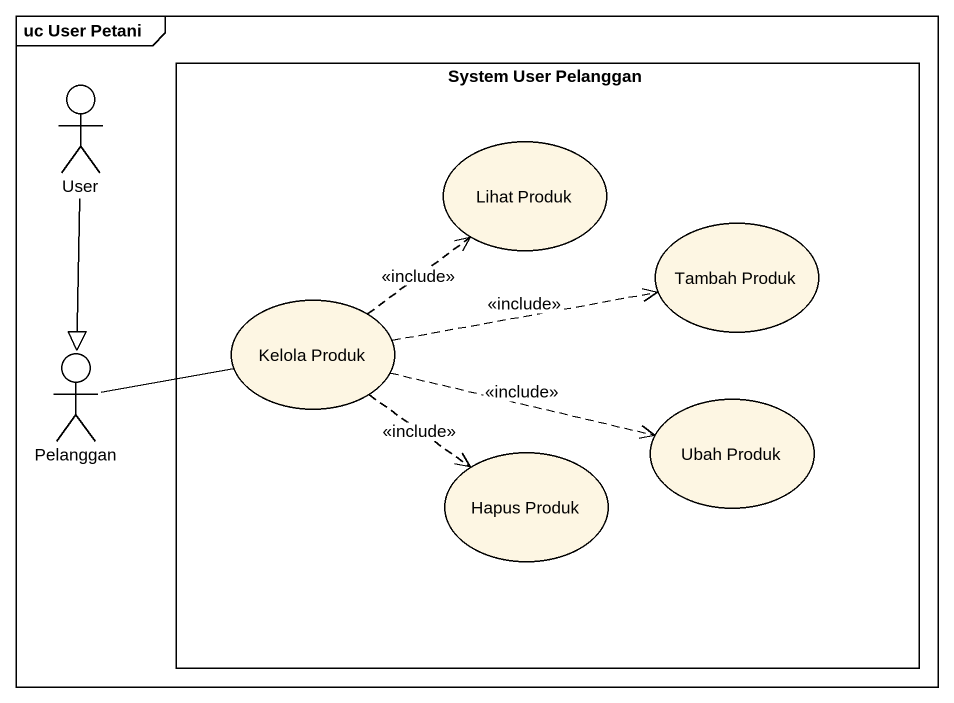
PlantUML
@startuml
mainframe uc User Petani
rectangle "System User Pelanggan" as System_User_Pelanggan {
  usecase "Lihat Produk" as Lihat_Produk
  usecase "Tambah Produk" as Tambah_Produk
  usecase "Kelola Produk" as Kelola_Produk
  usecase "Ubah Produk" as Ubah_Produk
  usecase "Hapus Produk" as Hapus_Produk
}
actor User
actor Pelanggan
User --|> Pelanggan
Pelanggan -right- Kelola_Produk
Kelola_Produk .up.> Lihat_Produk : <<include>>
Kelola_Produk .right.> Tambah_Produk : <<include>>
Kelola_Produk .right.> Ubah_Produk : <<include>>
Kelola_Produk ..> Hapus_Produk : <<include>>
@enduml
